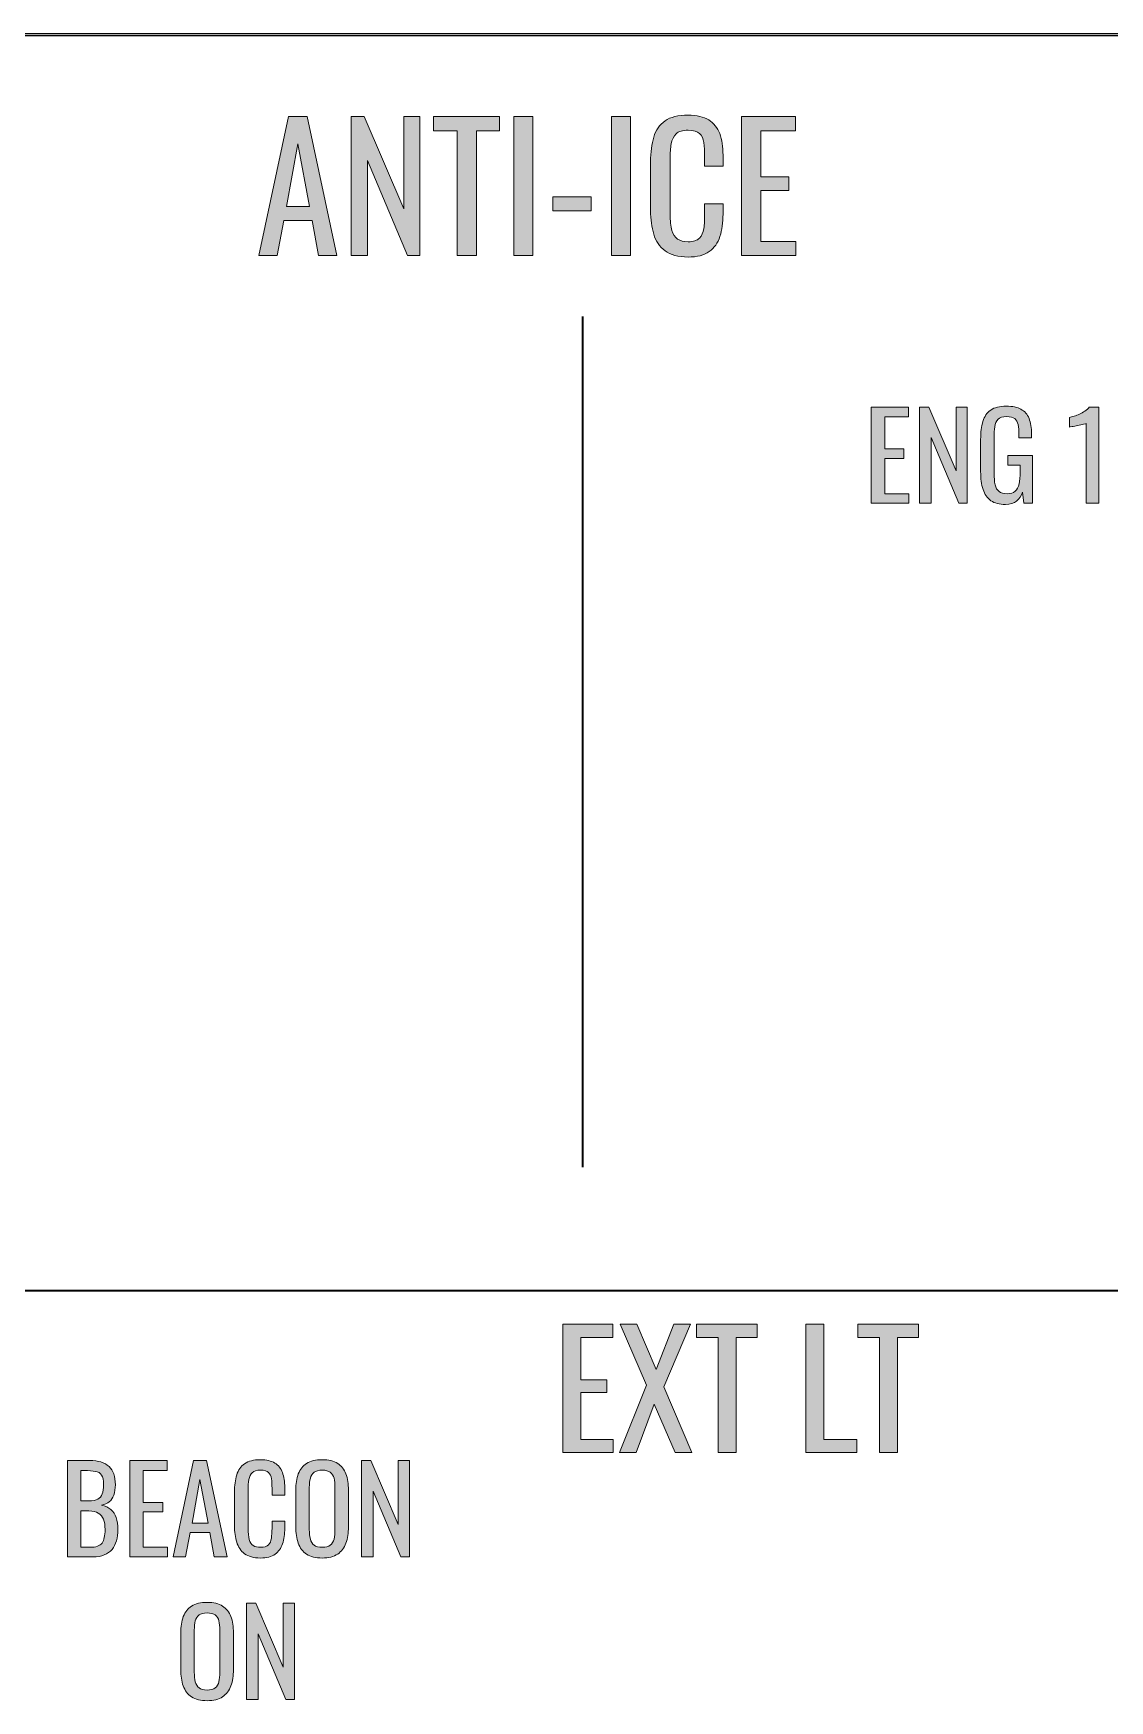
# Model space of a CAD drawing. Header units: inches. Extents: x 0 to 612, y 267 to 525.
# Drawn here: x 90.8 to 172.2, y 398.8 to 525 of the extents above; entities that cross this region are included whole.
import ezdxf

# ---------------------------------------------------------------- set-up
doc = ezdxf.new("R2010")
doc.units = ezdxf.units.IN
doc.header["$MEASUREMENT"] = 0
for name, color, linetype in [('LINES', 7, 'Continuous'), ('Luzes_Furos v34_0', 7, 'Continuous'), ('Luzes_Furos v34_Sketch13', 7, 'Continuous'), ('Luzes_Furos v34_Sketch3', 7, 'Continuous'), ('TEXT', 7, 'Continuous')]:
    doc.layers.add(name, color=color, linetype=linetype)

# ---------------------------------------------------------------- blocks, each defined once
blk = doc.blocks.new('block 11')
at = {"layer": 'Luzes_Furos v34_0', "color": 7, "lineweight": 25}
blk.add_lwpolyline([(0.12, 524.85), (611.85, 524.85)], dxfattribs=at)
blk = doc.blocks.new('block 82')
at = {"layer": 'Luzes_Furos v34_Sketch3', "color": 7, "lineweight": 25}
blk.add_lwpolyline([(0.12, 524.85), (611.85, 524.85)], dxfattribs=at)
blk = doc.blocks.new('block 99')
at = {"layer": 'Luzes_Furos v34_Sketch13', "color": 7, "lineweight": 25}
blk.add_lwpolyline([(0.15, 525.02), (611.88, 525.02)], dxfattribs=at)
blk = doc.blocks.new('block 104')
at = {"layer": 'TEXT'}
h = blk.add_hatch(color=7, dxfattribs=at)
h.dxf.hatch_style = 2
h.paths.add_polyline_path([(107.82, 508.21), (110.06, 518.74), (111.47, 518.74), (113.72, 508.21), (112.33, 508.21), (111.85, 510.86), (109.7, 510.86), (109.2, 508.21)])
h.paths.add_polyline_path([(109.9, 511.92), (111.65, 511.92), (110.77, 516.66)])
h = blk.add_hatch(color=7, dxfattribs=at)
h.dxf.hatch_style = 2
h.paths.add_polyline_path([(114.79, 508.21), (114.79, 518.74), (115.79, 518.74), (118.78, 511.75), (118.78, 518.74), (120, 518.74), (120, 508.21), (119.06, 508.21), (116.04, 515.4), (116.04, 508.21)])
h = blk.add_hatch(color=7, dxfattribs=at)
h.dxf.hatch_style = 2
h.paths.add_polyline_path([(122.81, 508.21), (122.81, 517.65), (121.03, 517.65), (121.03, 518.74), (126.01, 518.74), (126.01, 517.65), (124.28, 517.65), (124.28, 508.21)])
h = blk.add_hatch(color=7, dxfattribs=at)
h.dxf.hatch_style = 2
h.paths.add_polyline_path([(127.1, 508.21), (127.1, 518.74), (128.54, 518.74), (128.54, 508.21)])
h = blk.add_hatch(color=7, dxfattribs=at)
h.dxf.hatch_style = 2
h.paths.add_polyline_path([(134.49, 508.21), (134.49, 518.74), (135.94, 518.74), (135.94, 508.21)])
h = blk.add_hatch(color=7, dxfattribs=at)
h.dxf.hatch_style = 2
edge = h.paths.add_edge_path()
edge.add_spline(control_points=[(140.28, 508.09), (139.53, 508.09), (138.96, 508.25), (138.54, 508.56), (138.13, 508.87), (137.85, 509.29), (137.69, 509.82), (137.53, 510.35), (137.45, 510.94), (137.45, 511.59), (137.45, 511.59), (137.45, 515.31), (137.45, 515.31), (137.45, 516.02), (137.53, 516.64), (137.69, 517.17), (137.85, 517.7), (138.13, 518.11), (138.54, 518.4), (138.96, 518.69), (139.53, 518.83), (140.28, 518.83), (140.94, 518.83), (141.46, 518.71), (141.85, 518.47), (142.23, 518.23), (142.51, 517.88), (142.68, 517.43), (142.85, 516.98), (142.93, 516.44), (142.93, 515.8), (142.93, 515.8), (142.93, 514.97), (142.93, 514.97), (142.93, 514.97), (141.54, 514.97), (141.54, 514.97), (141.54, 514.97), (141.54, 515.71), (141.54, 515.71), (141.54, 516.1), (141.52, 516.45), (141.48, 516.75), (141.44, 517.04), (141.34, 517.28), (141.16, 517.44), (140.99, 517.61), (140.7, 517.69), (140.29, 517.69), (139.88, 517.69), (139.57, 517.6), (139.38, 517.42), (139.19, 517.24), (139.07, 516.99), (139.01, 516.67), (138.96, 516.34), (138.93, 515.96), (138.93, 515.53), (138.93, 515.53), (138.93, 511.36), (138.93, 511.36), (138.93, 510.83), (138.97, 510.41), (139.06, 510.1), (139.14, 509.8), (139.29, 509.58), (139.49, 509.45), (139.69, 509.32), (139.95, 509.25), (140.29, 509.25), (140.69, 509.25), (140.98, 509.34), (141.15, 509.52), (141.32, 509.7), (141.43, 509.94), (141.48, 510.25), (141.52, 510.56), (141.54, 510.93), (141.54, 511.34), (141.54, 511.34), (141.54, 512.12), (141.54, 512.12), (141.54, 512.12), (142.93, 512.12), (142.93, 512.12), (142.93, 512.12), (142.93, 511.34), (142.93, 511.34), (142.93, 510.7), (142.85, 510.14), (142.7, 509.65), (142.54, 509.16), (142.27, 508.78), (141.89, 508.5), (141.51, 508.23), (140.97, 508.09), (140.28, 508.09)], knot_values=[0, 0, 0, 0, 1, 1, 1, 2, 2, 2, 3, 3, 3, 4, 4, 4, 5, 5, 5, 6, 6, 6, 7, 7, 7, 8, 8, 8, 9, 9, 9, 10, 10, 10, 11, 11, 11, 12, 12, 12, 13, 13, 13, 14, 14, 14, 15, 15, 15, 16, 16, 16, 17, 17, 17, 18, 18, 18, 19, 19, 19, 20, 20, 20, 21, 21, 21, 22, 22, 22, 23, 23, 23, 24, 24, 24, 25, 25, 25, 26, 26, 26, 27, 27, 27, 28, 28, 28, 29, 29, 29, 30, 30, 30, 31, 31, 31, 32, 32, 32, 32], degree=3, periodic=0)
h = blk.add_hatch(color=7, dxfattribs=at)
h.dxf.hatch_style = 2
h.paths.add_polyline_path([(144.33, 508.21), (144.33, 518.74), (148.42, 518.74), (148.42, 517.65), (145.8, 517.65), (145.8, 514.17), (147.92, 514.17), (147.92, 513.13), (145.8, 513.13), (145.8, 509.26), (148.44, 509.26), (148.44, 508.21)])
h = blk.add_hatch(color=7, dxfattribs=at)
h.dxf.hatch_style = 2
h.paths.add_polyline_path([(130.06, 511.6), (130.06, 512.66), (132.96, 512.66), (132.96, 511.6)])
at = {"layer": 'TEXT', "lineweight": 0}
for points in [[(107.82, 508.21), (110.06, 518.74), (111.47, 518.74), (113.72, 508.21), (112.33, 508.21), (111.85, 510.86), (109.7, 510.86), (109.2, 508.21), (107.82, 508.21)], [(114.79, 508.21), (114.79, 518.74), (115.79, 518.74), (118.78, 511.75), (118.78, 518.74), (120, 518.74), (120, 508.21), (119.06, 508.21), (116.04, 515.4), (116.04, 508.21), (114.79, 508.21)], [(122.81, 508.21), (122.81, 517.65), (121.03, 517.65), (121.03, 518.74), (126.01, 518.74), (126.01, 517.65), (124.28, 517.65), (124.28, 508.21), (122.81, 508.21)], [(127.1, 508.21), (127.1, 518.74), (128.54, 518.74), (128.54, 508.21), (127.1, 508.21)], [(134.49, 508.21), (134.49, 518.74), (135.94, 518.74), (135.94, 508.21), (134.49, 508.21)], [(144.33, 508.21), (144.33, 518.74), (148.42, 518.74), (148.42, 517.65), (145.8, 517.65), (145.8, 514.17), (147.92, 514.17), (147.92, 513.13), (145.8, 513.13), (145.8, 509.26), (148.44, 509.26), (148.44, 508.21), (144.33, 508.21)], [(109.9, 511.92), (111.65, 511.92), (110.77, 516.66), (109.9, 511.92)], [(130.06, 511.6), (130.06, 512.66), (132.96, 512.66), (132.96, 511.6), (130.06, 511.6)]]:
    blk.add_lwpolyline(points, dxfattribs=at)
blk.add_open_spline([(140.28, 508.09), (139.53, 508.09), (138.96, 508.25), (138.54, 508.56), (138.13, 508.87), (137.85, 509.29), (137.69, 509.82), (137.53, 510.35), (137.45, 510.94), (137.45, 511.59), (137.45, 511.59), (137.45, 515.31), (137.45, 515.31), (137.45, 516.02), (137.53, 516.64), (137.69, 517.17), (137.85, 517.7), (138.13, 518.11), (138.54, 518.4), (138.96, 518.69), (139.53, 518.83), (140.28, 518.83), (140.94, 518.83), (141.46, 518.71), (141.85, 518.47), (142.23, 518.23), (142.51, 517.88), (142.68, 517.43), (142.85, 516.98), (142.93, 516.44), (142.93, 515.8), (142.93, 515.8), (142.93, 514.97), (142.93, 514.97), (142.93, 514.97), (141.54, 514.97), (141.54, 514.97), (141.54, 514.97), (141.54, 515.71), (141.54, 515.71), (141.54, 516.1), (141.52, 516.45), (141.48, 516.75), (141.44, 517.04), (141.34, 517.28), (141.16, 517.44), (140.99, 517.61), (140.7, 517.69), (140.29, 517.69), (139.88, 517.69), (139.57, 517.6), (139.38, 517.42), (139.19, 517.24), (139.07, 516.99), (139.01, 516.67), (138.96, 516.34), (138.93, 515.96), (138.93, 515.53), (138.93, 515.53), (138.93, 511.36), (138.93, 511.36), (138.93, 510.83), (138.97, 510.41), (139.06, 510.1), (139.14, 509.8), (139.29, 509.58), (139.49, 509.45), (139.69, 509.32), (139.95, 509.25), (140.29, 509.25), (140.69, 509.25), (140.98, 509.34), (141.15, 509.52), (141.32, 509.7), (141.43, 509.94), (141.48, 510.25), (141.52, 510.56), (141.54, 510.93), (141.54, 511.34), (141.54, 511.34), (141.54, 512.12), (141.54, 512.12), (141.54, 512.12), (142.93, 512.12), (142.93, 512.12), (142.93, 512.12), (142.93, 511.34), (142.93, 511.34), (142.93, 510.7), (142.85, 510.14), (142.7, 509.65), (142.54, 509.16), (142.27, 508.78), (141.89, 508.5), (141.51, 508.23), (140.97, 508.09), (140.28, 508.09)], degree=3, knots=[0, 0, 0, 0, 1, 1, 1, 2, 2, 2, 3, 3, 3, 4, 4, 4, 5, 5, 5, 6, 6, 6, 7, 7, 7, 8, 8, 8, 9, 9, 9, 10, 10, 10, 11, 11, 11, 12, 12, 12, 13, 13, 13, 14, 14, 14, 15, 15, 15, 16, 16, 16, 17, 17, 17, 18, 18, 18, 19, 19, 19, 20, 20, 20, 21, 21, 21, 22, 22, 22, 23, 23, 23, 24, 24, 24, 25, 25, 25, 26, 26, 26, 27, 27, 27, 28, 28, 28, 29, 29, 29, 30, 30, 30, 31, 31, 31, 32, 32, 32, 32], dxfattribs=at)
blk = doc.blocks.new('block 108')
at = {"layer": 'TEXT'}
h = blk.add_hatch(color=7, dxfattribs=at)
h.dxf.hatch_style = 2
edge = h.paths.add_edge_path()
edge.add_spline(control_points=[(93.34, 409.71), (93.34, 409.71), (93.34, 417), (93.34, 417), (93.34, 417), (95.01, 417), (95.01, 417), (95.34, 417), (95.63, 416.96), (95.87, 416.89), (96.11, 416.82), (96.32, 416.7), (96.48, 416.55), (96.64, 416.4), (96.76, 416.21), (96.84, 415.98), (96.92, 415.75), (96.96, 415.48), (96.96, 415.17), (96.96, 414.87), (96.92, 414.61), (96.84, 414.39), (96.77, 414.17), (96.65, 414), (96.5, 413.87), (96.35, 413.75), (96.15, 413.67), (95.91, 413.63), (96.21, 413.56), (96.44, 413.45), (96.62, 413.29), (96.8, 413.13), (96.94, 412.93), (97.02, 412.68), (97.11, 412.43), (97.15, 412.13), (97.15, 411.78), (97.15, 411.47), (97.12, 411.19), (97.04, 410.93), (96.97, 410.67), (96.86, 410.45), (96.71, 410.27), (96.55, 410.09), (96.36, 409.95), (96.12, 409.85), (95.89, 409.75), (95.6, 409.71), (95.28, 409.71), (95.28, 409.71), (93.34, 409.71), (93.34, 409.71)], knot_values=[0, 0, 0, 0, 1, 1, 1, 2, 2, 2, 3, 3, 3, 4, 4, 4, 5, 5, 5, 6, 6, 6, 7, 7, 7, 8, 8, 8, 9, 9, 9, 10, 10, 10, 11, 11, 11, 12, 12, 12, 13, 13, 13, 14, 14, 14, 15, 15, 15, 16, 16, 16, 17, 17, 17, 17], degree=3, periodic=0)
edge = h.paths.add_edge_path()
edge.add_spline(control_points=[(94.35, 413.95), (94.35, 413.95), (94.96, 413.95), (94.96, 413.95), (95.25, 413.95), (95.47, 413.99), (95.63, 414.08), (95.79, 414.16), (95.91, 414.29), (95.97, 414.47), (96.04, 414.65), (96.07, 414.88), (96.07, 415.17), (96.07, 415.5), (96.02, 415.75), (95.92, 415.9), (95.82, 416.05), (95.66, 416.14), (95.44, 416.18), (95.23, 416.22), (94.94, 416.24), (94.6, 416.24), (94.6, 416.24), (94.35, 416.24), (94.35, 416.24), (94.35, 416.24), (94.35, 413.95), (94.35, 413.95)], knot_values=[0, 0, 0, 0, 1, 1, 1, 2, 2, 2, 3, 3, 3, 4, 4, 4, 5, 5, 5, 6, 6, 6, 7, 7, 7, 8, 8, 8, 9, 9, 9, 9], degree=3, periodic=0)
edge = h.paths.add_edge_path()
edge.add_spline(control_points=[(94.35, 410.43), (94.35, 410.43), (95.04, 410.43), (95.04, 410.43), (95.49, 410.43), (95.8, 410.54), (95.95, 410.75), (96.1, 410.97), (96.18, 411.31), (96.18, 411.78), (96.18, 412.09), (96.14, 412.35), (96.06, 412.55), (95.98, 412.76), (95.85, 412.92), (95.67, 413.02), (95.5, 413.13), (95.26, 413.18), (94.96, 413.18), (94.96, 413.18), (94.35, 413.18), (94.35, 413.18), (94.35, 413.18), (94.35, 410.43), (94.35, 410.43)], knot_values=[0, 0, 0, 0, 1, 1, 1, 2, 2, 2, 3, 3, 3, 4, 4, 4, 5, 5, 5, 6, 6, 6, 7, 7, 7, 8, 8, 8, 8], degree=3, periodic=0)
h = blk.add_hatch(color=7, dxfattribs=at)
h.dxf.hatch_style = 2
h.paths.add_polyline_path([(98.05, 409.71), (98.05, 417), (100.88, 417), (100.88, 416.24), (99.07, 416.24), (99.07, 413.83), (100.54, 413.83), (100.54, 413.11), (99.07, 413.11), (99.07, 410.43), (100.9, 410.43), (100.9, 409.71)])
h = blk.add_hatch(color=7, dxfattribs=at)
h.dxf.hatch_style = 2
h.paths.add_polyline_path([(101.32, 409.71), (102.87, 417), (103.85, 417), (105.41, 409.71), (104.44, 409.71), (104.11, 411.54), (102.62, 411.54), (102.27, 409.71)])
h.paths.add_polyline_path([(102.76, 412.27), (103.98, 412.27), (103.36, 415.56)])
h = blk.add_hatch(color=7, dxfattribs=at)
h.dxf.hatch_style = 2
edge = h.paths.add_edge_path()
edge.add_spline(control_points=[(107.93, 409.62), (107.42, 409.62), (107.02, 409.73), (106.73, 409.95), (106.45, 410.16), (106.25, 410.46), (106.14, 410.82), (106.03, 411.19), (105.97, 411.6), (105.97, 412.05), (105.97, 412.05), (105.97, 414.62), (105.97, 414.62), (105.97, 415.11), (106.03, 415.54), (106.14, 415.91), (106.25, 416.27), (106.45, 416.56), (106.73, 416.76), (107.02, 416.96), (107.42, 417.06), (107.93, 417.06), (108.39, 417.06), (108.75, 416.97), (109.02, 416.81), (109.29, 416.64), (109.48, 416.4), (109.6, 416.09), (109.71, 415.77), (109.77, 415.4), (109.77, 414.96), (109.77, 414.96), (109.77, 414.39), (109.77, 414.39), (109.77, 414.39), (108.81, 414.39), (108.81, 414.39), (108.81, 414.39), (108.81, 414.9), (108.81, 414.9), (108.81, 415.17), (108.79, 415.41), (108.77, 415.61), (108.74, 415.82), (108.67, 415.98), (108.55, 416.1), (108.43, 416.21), (108.23, 416.27), (107.94, 416.27), (107.66, 416.27), (107.45, 416.21), (107.31, 416.08), (107.18, 415.96), (107.1, 415.79), (107.06, 415.56), (107.02, 415.33), (107, 415.07), (107, 414.77), (107, 414.77), (107, 411.88), (107, 411.88), (107, 411.52), (107.03, 411.23), (107.09, 411.02), (107.15, 410.8), (107.25, 410.65), (107.39, 410.56), (107.52, 410.47), (107.71, 410.43), (107.94, 410.43), (108.22, 410.43), (108.42, 410.49), (108.54, 410.61), (108.66, 410.73), (108.73, 410.9), (108.76, 411.12), (108.79, 411.33), (108.81, 411.59), (108.81, 411.87), (108.81, 411.87), (108.81, 412.41), (108.81, 412.41), (108.81, 412.41), (109.77, 412.41), (109.77, 412.41), (109.77, 412.41), (109.77, 411.87), (109.77, 411.87), (109.77, 411.43), (109.72, 411.04), (109.61, 410.7), (109.5, 410.36), (109.31, 410.1), (109.05, 409.91), (108.79, 409.72), (108.41, 409.62), (107.93, 409.62)], knot_values=[0, 0, 0, 0, 1, 1, 1, 2, 2, 2, 3, 3, 3, 4, 4, 4, 5, 5, 5, 6, 6, 6, 7, 7, 7, 8, 8, 8, 9, 9, 9, 10, 10, 10, 11, 11, 11, 12, 12, 12, 13, 13, 13, 14, 14, 14, 15, 15, 15, 16, 16, 16, 17, 17, 17, 18, 18, 18, 19, 19, 19, 20, 20, 20, 21, 21, 21, 22, 22, 22, 23, 23, 23, 24, 24, 24, 25, 25, 25, 26, 26, 26, 27, 27, 27, 28, 28, 28, 29, 29, 29, 30, 30, 30, 31, 31, 31, 32, 32, 32, 32], degree=3, periodic=0)
h = blk.add_hatch(color=7, dxfattribs=at)
h.dxf.hatch_style = 2
edge = h.paths.add_edge_path()
edge.add_spline(control_points=[(112.61, 409.62), (112.11, 409.62), (111.72, 409.72), (111.43, 409.91), (111.13, 410.1), (110.92, 410.38), (110.8, 410.74), (110.67, 411.09), (110.61, 411.51), (110.61, 411.99), (110.61, 411.99), (110.61, 414.75), (110.61, 414.75), (110.61, 415.23), (110.67, 415.65), (110.8, 415.99), (110.93, 416.34), (111.14, 416.6), (111.43, 416.78), (111.72, 416.97), (112.11, 417.06), (112.61, 417.06), (113.1, 417.06), (113.49, 416.97), (113.78, 416.78), (114.06, 416.59), (114.27, 416.33), (114.4, 415.99), (114.53, 415.65), (114.59, 415.23), (114.59, 414.75), (114.59, 414.75), (114.59, 411.98), (114.59, 411.98), (114.59, 411.51), (114.53, 411.09), (114.4, 410.74), (114.27, 410.39), (114.06, 410.11), (113.78, 409.92), (113.49, 409.72), (113.1, 409.62), (112.61, 409.62)], knot_values=[0, 0, 0, 0, 1, 1, 1, 2, 2, 2, 3, 3, 3, 4, 4, 4, 5, 5, 5, 6, 6, 6, 7, 7, 7, 8, 8, 8, 9, 9, 9, 10, 10, 10, 11, 11, 11, 12, 12, 12, 13, 13, 13, 14, 14, 14, 14], degree=3, periodic=0)
edge = h.paths.add_edge_path()
edge.add_spline(control_points=[(112.61, 410.43), (112.88, 410.43), (113.08, 410.48), (113.22, 410.59), (113.36, 410.7), (113.45, 410.86), (113.5, 411.06), (113.54, 411.26), (113.57, 411.5), (113.57, 411.77), (113.57, 411.77), (113.57, 414.96), (113.57, 414.96), (113.57, 415.23), (113.54, 415.46), (113.5, 415.66), (113.45, 415.85), (113.36, 416), (113.22, 416.11), (113.08, 416.21), (112.88, 416.27), (112.61, 416.27), (112.34, 416.27), (112.13, 416.21), (111.99, 416.11), (111.85, 416), (111.75, 415.85), (111.71, 415.66), (111.66, 415.46), (111.63, 415.23), (111.63, 414.96), (111.63, 414.96), (111.63, 411.77), (111.63, 411.77), (111.63, 411.5), (111.66, 411.26), (111.71, 411.06), (111.75, 410.86), (111.85, 410.7), (111.99, 410.59), (112.13, 410.48), (112.34, 410.43), (112.61, 410.43)], knot_values=[0, 0, 0, 0, 1, 1, 1, 2, 2, 2, 3, 3, 3, 4, 4, 4, 5, 5, 5, 6, 6, 6, 7, 7, 7, 8, 8, 8, 9, 9, 9, 10, 10, 10, 11, 11, 11, 12, 12, 12, 13, 13, 13, 14, 14, 14, 14], degree=3, periodic=0)
h = blk.add_hatch(color=7, dxfattribs=at)
h.dxf.hatch_style = 2
h.paths.add_polyline_path([(115.59, 409.71), (115.59, 417), (116.29, 417), (118.36, 412.15), (118.36, 417), (119.2, 417), (119.2, 409.71), (118.55, 409.71), (116.46, 414.68), (116.46, 409.71)])
h = blk.add_hatch(color=7, dxfattribs=at)
h.dxf.hatch_style = 2
edge = h.paths.add_edge_path()
edge.add_spline(control_points=[(103.9, 398.82), (103.41, 398.82), (103.02, 398.92), (102.72, 399.11), (102.43, 399.3), (102.22, 399.58), (102.09, 399.94), (101.97, 400.29), (101.91, 400.71), (101.91, 401.19), (101.91, 401.19), (101.91, 403.95), (101.91, 403.95), (101.91, 404.43), (101.97, 404.85), (102.1, 405.19), (102.23, 405.54), (102.44, 405.8), (102.73, 405.98), (103.02, 406.17), (103.41, 406.26), (103.9, 406.26), (104.4, 406.26), (104.79, 406.17), (105.07, 405.98), (105.36, 405.79), (105.57, 405.53), (105.7, 405.19), (105.83, 404.85), (105.89, 404.43), (105.89, 403.95), (105.89, 403.95), (105.89, 401.18), (105.89, 401.18), (105.89, 400.71), (105.83, 400.29), (105.7, 399.94), (105.57, 399.59), (105.36, 399.31), (105.07, 399.12), (104.79, 398.92), (104.4, 398.82), (103.9, 398.82)], knot_values=[0, 0, 0, 0, 1, 1, 1, 2, 2, 2, 3, 3, 3, 4, 4, 4, 5, 5, 5, 6, 6, 6, 7, 7, 7, 8, 8, 8, 9, 9, 9, 10, 10, 10, 11, 11, 11, 12, 12, 12, 13, 13, 13, 14, 14, 14, 14], degree=3, periodic=0)
edge = h.paths.add_edge_path()
edge.add_spline(control_points=[(103.9, 399.63), (104.17, 399.63), (104.38, 399.68), (104.52, 399.79), (104.65, 399.9), (104.75, 400.06), (104.79, 400.26), (104.84, 400.46), (104.87, 400.7), (104.87, 400.97), (104.87, 400.97), (104.87, 404.16), (104.87, 404.16), (104.87, 404.43), (104.84, 404.66), (104.79, 404.86), (104.75, 405.05), (104.65, 405.2), (104.52, 405.31), (104.38, 405.41), (104.17, 405.47), (103.9, 405.47), (103.63, 405.47), (103.43, 405.41), (103.29, 405.31), (103.15, 405.2), (103.05, 405.05), (103, 404.86), (102.96, 404.66), (102.93, 404.43), (102.93, 404.16), (102.93, 404.16), (102.93, 400.97), (102.93, 400.97), (102.93, 400.7), (102.96, 400.46), (103, 400.26), (103.05, 400.06), (103.15, 399.9), (103.29, 399.79), (103.43, 399.68), (103.63, 399.63), (103.9, 399.63)], knot_values=[0, 0, 0, 0, 1, 1, 1, 2, 2, 2, 3, 3, 3, 4, 4, 4, 5, 5, 5, 6, 6, 6, 7, 7, 7, 8, 8, 8, 9, 9, 9, 10, 10, 10, 11, 11, 11, 12, 12, 12, 13, 13, 13, 14, 14, 14, 14], degree=3, periodic=0)
h = blk.add_hatch(color=7, dxfattribs=at)
h.dxf.hatch_style = 2
h.paths.add_polyline_path([(106.89, 398.91), (106.89, 406.2), (107.58, 406.2), (109.65, 401.35), (109.65, 406.2), (110.5, 406.2), (110.5, 398.91), (109.85, 398.91), (107.76, 403.88), (107.76, 398.91)])
at = {"layer": 'TEXT', "lineweight": 0}
for points in [[(98.05, 409.71), (98.05, 417), (100.88, 417), (100.88, 416.24), (99.07, 416.24), (99.07, 413.83), (100.54, 413.83), (100.54, 413.11), (99.07, 413.11), (99.07, 410.43), (100.9, 410.43), (100.9, 409.71), (98.05, 409.71)], [(101.32, 409.71), (102.87, 417), (103.85, 417), (105.41, 409.71), (104.44, 409.71), (104.11, 411.54), (102.62, 411.54), (102.27, 409.71), (101.32, 409.71)], [(115.59, 409.71), (115.59, 417), (116.29, 417), (118.36, 412.15), (118.36, 417), (119.2, 417), (119.2, 409.71), (118.55, 409.71), (116.46, 414.68), (116.46, 409.71), (115.59, 409.71)], [(102.76, 412.27), (103.98, 412.27), (103.36, 415.56), (102.76, 412.27)], [(106.89, 398.91), (106.89, 406.2), (107.58, 406.2), (109.65, 401.35), (109.65, 406.2), (110.5, 406.2), (110.5, 398.91), (109.85, 398.91), (107.76, 403.88), (107.76, 398.91), (106.89, 398.91)]]:
    blk.add_lwpolyline(points, dxfattribs=at)
for points, knots in [([(93.34, 409.71), (93.34, 409.71), (93.34, 417), (93.34, 417), (93.34, 417), (95.01, 417), (95.01, 417), (95.34, 417), (95.63, 416.96), (95.87, 416.89), (96.11, 416.82), (96.32, 416.7), (96.48, 416.55), (96.64, 416.4), (96.76, 416.21), (96.84, 415.98), (96.92, 415.75), (96.96, 415.48), (96.96, 415.17), (96.96, 414.87), (96.92, 414.61), (96.84, 414.39), (96.77, 414.17), (96.65, 414), (96.5, 413.87), (96.35, 413.75), (96.15, 413.67), (95.91, 413.63), (96.21, 413.56), (96.44, 413.45), (96.62, 413.29), (96.8, 413.13), (96.94, 412.93), (97.02, 412.68), (97.11, 412.43), (97.15, 412.13), (97.15, 411.78), (97.15, 411.47), (97.12, 411.19), (97.04, 410.93), (96.97, 410.67), (96.86, 410.45), (96.71, 410.27), (96.55, 410.09), (96.36, 409.95), (96.12, 409.85), (95.89, 409.75), (95.6, 409.71), (95.28, 409.71), (95.28, 409.71), (93.34, 409.71), (93.34, 409.71)], [0, 0, 0, 0, 1, 1, 1, 2, 2, 2, 3, 3, 3, 4, 4, 4, 5, 5, 5, 6, 6, 6, 7, 7, 7, 8, 8, 8, 9, 9, 9, 10, 10, 10, 11, 11, 11, 12, 12, 12, 13, 13, 13, 14, 14, 14, 15, 15, 15, 16, 16, 16, 17, 17, 17, 17]), ([(107.93, 409.62), (107.42, 409.62), (107.02, 409.73), (106.73, 409.95), (106.45, 410.16), (106.25, 410.46), (106.14, 410.82), (106.03, 411.19), (105.97, 411.6), (105.97, 412.05), (105.97, 412.05), (105.97, 414.62), (105.97, 414.62), (105.97, 415.11), (106.03, 415.54), (106.14, 415.91), (106.25, 416.27), (106.45, 416.56), (106.73, 416.76), (107.02, 416.96), (107.42, 417.06), (107.93, 417.06), (108.39, 417.06), (108.75, 416.97), (109.02, 416.81), (109.29, 416.64), (109.48, 416.4), (109.6, 416.09), (109.71, 415.77), (109.77, 415.4), (109.77, 414.96), (109.77, 414.96), (109.77, 414.39), (109.77, 414.39), (109.77, 414.39), (108.81, 414.39), (108.81, 414.39), (108.81, 414.39), (108.81, 414.9), (108.81, 414.9), (108.81, 415.17), (108.79, 415.41), (108.77, 415.61), (108.74, 415.82), (108.67, 415.98), (108.55, 416.1), (108.43, 416.21), (108.23, 416.27), (107.94, 416.27), (107.66, 416.27), (107.45, 416.21), (107.31, 416.08), (107.18, 415.96), (107.1, 415.79), (107.06, 415.56), (107.02, 415.33), (107, 415.07), (107, 414.77), (107, 414.77), (107, 411.88), (107, 411.88), (107, 411.52), (107.03, 411.23), (107.09, 411.02), (107.15, 410.8), (107.25, 410.65), (107.39, 410.56), (107.52, 410.47), (107.71, 410.43), (107.94, 410.43), (108.22, 410.43), (108.42, 410.49), (108.54, 410.61), (108.66, 410.73), (108.73, 410.9), (108.76, 411.12), (108.79, 411.33), (108.81, 411.59), (108.81, 411.87), (108.81, 411.87), (108.81, 412.41), (108.81, 412.41), (108.81, 412.41), (109.77, 412.41), (109.77, 412.41), (109.77, 412.41), (109.77, 411.87), (109.77, 411.87), (109.77, 411.43), (109.72, 411.04), (109.61, 410.7), (109.5, 410.36), (109.31, 410.1), (109.05, 409.91), (108.79, 409.72), (108.41, 409.62), (107.93, 409.62)], [0, 0, 0, 0, 1, 1, 1, 2, 2, 2, 3, 3, 3, 4, 4, 4, 5, 5, 5, 6, 6, 6, 7, 7, 7, 8, 8, 8, 9, 9, 9, 10, 10, 10, 11, 11, 11, 12, 12, 12, 13, 13, 13, 14, 14, 14, 15, 15, 15, 16, 16, 16, 17, 17, 17, 18, 18, 18, 19, 19, 19, 20, 20, 20, 21, 21, 21, 22, 22, 22, 23, 23, 23, 24, 24, 24, 25, 25, 25, 26, 26, 26, 27, 27, 27, 28, 28, 28, 29, 29, 29, 30, 30, 30, 31, 31, 31, 32, 32, 32, 32]), ([(112.61, 409.62), (112.11, 409.62), (111.72, 409.72), (111.43, 409.91), (111.13, 410.1), (110.92, 410.38), (110.8, 410.74), (110.67, 411.09), (110.61, 411.51), (110.61, 411.99), (110.61, 411.99), (110.61, 414.75), (110.61, 414.75), (110.61, 415.23), (110.67, 415.65), (110.8, 415.99), (110.93, 416.34), (111.14, 416.6), (111.43, 416.78), (111.72, 416.97), (112.11, 417.06), (112.61, 417.06), (113.1, 417.06), (113.49, 416.97), (113.78, 416.78), (114.06, 416.59), (114.27, 416.33), (114.4, 415.99), (114.53, 415.65), (114.59, 415.23), (114.59, 414.75), (114.59, 414.75), (114.59, 411.98), (114.59, 411.98), (114.59, 411.51), (114.53, 411.09), (114.4, 410.74), (114.27, 410.39), (114.06, 410.11), (113.78, 409.92), (113.49, 409.72), (113.1, 409.62), (112.61, 409.62)], [0, 0, 0, 0, 1, 1, 1, 2, 2, 2, 3, 3, 3, 4, 4, 4, 5, 5, 5, 6, 6, 6, 7, 7, 7, 8, 8, 8, 9, 9, 9, 10, 10, 10, 11, 11, 11, 12, 12, 12, 13, 13, 13, 14, 14, 14, 14]), ([(94.35, 413.95), (94.35, 413.95), (94.96, 413.95), (94.96, 413.95), (95.25, 413.95), (95.47, 413.99), (95.63, 414.08), (95.79, 414.16), (95.91, 414.29), (95.97, 414.47), (96.04, 414.65), (96.07, 414.88), (96.07, 415.17), (96.07, 415.5), (96.02, 415.75), (95.92, 415.9), (95.82, 416.05), (95.66, 416.14), (95.44, 416.18), (95.23, 416.22), (94.94, 416.24), (94.6, 416.24), (94.6, 416.24), (94.35, 416.24), (94.35, 416.24), (94.35, 416.24), (94.35, 413.95), (94.35, 413.95)], [0, 0, 0, 0, 1, 1, 1, 2, 2, 2, 3, 3, 3, 4, 4, 4, 5, 5, 5, 6, 6, 6, 7, 7, 7, 8, 8, 8, 9, 9, 9, 9]), ([(112.61, 410.43), (112.88, 410.43), (113.08, 410.48), (113.22, 410.59), (113.36, 410.7), (113.45, 410.86), (113.5, 411.06), (113.54, 411.26), (113.57, 411.5), (113.57, 411.77), (113.57, 411.77), (113.57, 414.96), (113.57, 414.96), (113.57, 415.23), (113.54, 415.46), (113.5, 415.66), (113.45, 415.85), (113.36, 416), (113.22, 416.11), (113.08, 416.21), (112.88, 416.27), (112.61, 416.27), (112.34, 416.27), (112.13, 416.21), (111.99, 416.11), (111.85, 416), (111.75, 415.85), (111.71, 415.66), (111.66, 415.46), (111.63, 415.23), (111.63, 414.96), (111.63, 414.96), (111.63, 411.77), (111.63, 411.77), (111.63, 411.5), (111.66, 411.26), (111.71, 411.06), (111.75, 410.86), (111.85, 410.7), (111.99, 410.59), (112.13, 410.48), (112.34, 410.43), (112.61, 410.43)], [0, 0, 0, 0, 1, 1, 1, 2, 2, 2, 3, 3, 3, 4, 4, 4, 5, 5, 5, 6, 6, 6, 7, 7, 7, 8, 8, 8, 9, 9, 9, 10, 10, 10, 11, 11, 11, 12, 12, 12, 13, 13, 13, 14, 14, 14, 14]), ([(94.35, 410.43), (94.35, 410.43), (95.04, 410.43), (95.04, 410.43), (95.49, 410.43), (95.8, 410.54), (95.95, 410.75), (96.1, 410.97), (96.18, 411.31), (96.18, 411.78), (96.18, 412.09), (96.14, 412.35), (96.06, 412.55), (95.98, 412.76), (95.85, 412.92), (95.67, 413.02), (95.5, 413.13), (95.26, 413.18), (94.96, 413.18), (94.96, 413.18), (94.35, 413.18), (94.35, 413.18), (94.35, 413.18), (94.35, 410.43), (94.35, 410.43)], [0, 0, 0, 0, 1, 1, 1, 2, 2, 2, 3, 3, 3, 4, 4, 4, 5, 5, 5, 6, 6, 6, 7, 7, 7, 8, 8, 8, 8]), ([(103.9, 398.82), (103.41, 398.82), (103.02, 398.92), (102.72, 399.11), (102.43, 399.3), (102.22, 399.58), (102.09, 399.94), (101.97, 400.29), (101.91, 400.71), (101.91, 401.19), (101.91, 401.19), (101.91, 403.95), (101.91, 403.95), (101.91, 404.43), (101.97, 404.85), (102.1, 405.19), (102.23, 405.54), (102.44, 405.8), (102.73, 405.98), (103.02, 406.17), (103.41, 406.26), (103.9, 406.26), (104.4, 406.26), (104.79, 406.17), (105.07, 405.98), (105.36, 405.79), (105.57, 405.53), (105.7, 405.19), (105.83, 404.85), (105.89, 404.43), (105.89, 403.95), (105.89, 403.95), (105.89, 401.18), (105.89, 401.18), (105.89, 400.71), (105.83, 400.29), (105.7, 399.94), (105.57, 399.59), (105.36, 399.31), (105.07, 399.12), (104.79, 398.92), (104.4, 398.82), (103.9, 398.82)], [0, 0, 0, 0, 1, 1, 1, 2, 2, 2, 3, 3, 3, 4, 4, 4, 5, 5, 5, 6, 6, 6, 7, 7, 7, 8, 8, 8, 9, 9, 9, 10, 10, 10, 11, 11, 11, 12, 12, 12, 13, 13, 13, 14, 14, 14, 14]), ([(103.9, 399.63), (104.17, 399.63), (104.38, 399.68), (104.52, 399.79), (104.65, 399.9), (104.75, 400.06), (104.79, 400.26), (104.84, 400.46), (104.87, 400.7), (104.87, 400.97), (104.87, 400.97), (104.87, 404.16), (104.87, 404.16), (104.87, 404.43), (104.84, 404.66), (104.79, 404.86), (104.75, 405.05), (104.65, 405.2), (104.52, 405.31), (104.38, 405.41), (104.17, 405.47), (103.9, 405.47), (103.63, 405.47), (103.43, 405.41), (103.29, 405.31), (103.15, 405.2), (103.05, 405.05), (103, 404.86), (102.96, 404.66), (102.93, 404.43), (102.93, 404.16), (102.93, 404.16), (102.93, 400.97), (102.93, 400.97), (102.93, 400.7), (102.96, 400.46), (103, 400.26), (103.05, 400.06), (103.15, 399.9), (103.29, 399.79), (103.43, 399.68), (103.63, 399.63), (103.9, 399.63)], [0, 0, 0, 0, 1, 1, 1, 2, 2, 2, 3, 3, 3, 4, 4, 4, 5, 5, 5, 6, 6, 6, 7, 7, 7, 8, 8, 8, 9, 9, 9, 10, 10, 10, 11, 11, 11, 12, 12, 12, 13, 13, 13, 14, 14, 14, 14])]:
    blk.add_open_spline(points, degree=3, knots=knots, dxfattribs=at)
blk = doc.blocks.new('block 109')
at = {"layer": 'TEXT'}
h = blk.add_hatch(color=7, dxfattribs=at)
h.dxf.hatch_style = 2
h.paths.add_polyline_path([(130.82, 417.61), (130.82, 427.33), (134.59, 427.33), (134.59, 426.32), (132.18, 426.32), (132.18, 423.1), (134.13, 423.1), (134.13, 422.14), (132.18, 422.14), (132.18, 418.58), (134.61, 418.58), (134.61, 417.61)])
h = blk.add_hatch(color=7, dxfattribs=at)
h.dxf.hatch_style = 2
h.paths.add_polyline_path([(135.11, 417.61), (137.13, 422.7), (135.14, 427.33), (136.4, 427.33), (137.88, 423.9), (139.22, 427.33), (140.48, 427.33), (138.44, 422.59), (140.58, 417.61), (139.32, 417.61), (137.73, 421.27), (136.37, 417.61)])
h = blk.add_hatch(color=7, dxfattribs=at)
h.dxf.hatch_style = 2
h.paths.add_polyline_path([(142.56, 417.61), (142.56, 426.32), (140.92, 426.32), (140.92, 427.33), (145.51, 427.33), (145.51, 426.32), (143.92, 426.32), (143.92, 417.61)])
h = blk.add_hatch(color=7, dxfattribs=at)
h.dxf.hatch_style = 2
h.paths.add_polyline_path([(149.19, 417.61), (149.19, 427.33), (150.55, 427.33), (150.55, 418.58), (153.04, 418.58), (153.04, 417.61)])
h = blk.add_hatch(color=7, dxfattribs=at)
h.dxf.hatch_style = 2
h.paths.add_polyline_path([(154.76, 417.61), (154.76, 426.32), (153.12, 426.32), (153.12, 427.33), (157.71, 427.33), (157.71, 426.32), (156.12, 426.32), (156.12, 417.61)])
at = {"layer": 'TEXT', "lineweight": 0}
for points in [[(130.82, 417.61), (130.82, 427.33), (134.59, 427.33), (134.59, 426.32), (132.18, 426.32), (132.18, 423.1), (134.13, 423.1), (134.13, 422.14), (132.18, 422.14), (132.18, 418.58), (134.61, 418.58), (134.61, 417.61), (130.82, 417.61)], [(135.11, 417.61), (137.13, 422.7), (135.14, 427.33), (136.4, 427.33), (137.88, 423.9), (139.22, 427.33), (140.48, 427.33), (138.44, 422.59), (140.58, 417.61), (139.32, 417.61), (137.73, 421.27), (136.37, 417.61), (135.11, 417.61)], [(142.56, 417.61), (142.56, 426.32), (140.92, 426.32), (140.92, 427.33), (145.51, 427.33), (145.51, 426.32), (143.92, 426.32), (143.92, 417.61), (142.56, 417.61)], [(149.19, 417.61), (149.19, 427.33), (150.55, 427.33), (150.55, 418.58), (153.04, 418.58), (153.04, 417.61), (149.19, 417.61)], [(154.76, 417.61), (154.76, 426.32), (153.12, 426.32), (153.12, 427.33), (157.71, 427.33), (157.71, 426.32), (156.12, 426.32), (156.12, 417.61), (154.76, 417.61)]]:
    blk.add_lwpolyline(points, dxfattribs=at)
blk = doc.blocks.new('block 128')
at = {"layer": 'TEXT'}
h = blk.add_hatch(color=7, dxfattribs=at)
h.dxf.hatch_style = 2
h.paths.add_polyline_path([(154.14, 489.45), (154.14, 496.74), (156.97, 496.74), (156.97, 495.99), (155.16, 495.99), (155.16, 493.57), (156.62, 493.57), (156.62, 492.85), (155.16, 492.85), (155.16, 490.18), (156.98, 490.18), (156.98, 489.45)])
h = blk.add_hatch(color=7, dxfattribs=at)
h.dxf.hatch_style = 2
h.paths.add_polyline_path([(157.8, 489.45), (157.8, 496.74), (158.5, 496.74), (160.57, 491.9), (160.57, 496.74), (161.41, 496.74), (161.41, 489.45), (160.76, 489.45), (158.67, 494.43), (158.67, 489.45)])
h = blk.add_hatch(color=7, dxfattribs=at)
h.dxf.hatch_style = 2
edge = h.paths.add_edge_path()
edge.add_spline(control_points=[(164.29, 489.36), (163.84, 489.36), (163.47, 489.46), (163.2, 489.65), (162.92, 489.85), (162.73, 490.13), (162.6, 490.5), (162.48, 490.88), (162.42, 491.32), (162.42, 491.85), (162.42, 491.85), (162.42, 494.28), (162.42, 494.28), (162.42, 494.82), (162.47, 495.27), (162.59, 495.65), (162.7, 496.02), (162.89, 496.31), (163.18, 496.51), (163.46, 496.71), (163.86, 496.8), (164.37, 496.8), (164.83, 496.8), (165.2, 496.73), (165.47, 496.57), (165.75, 496.42), (165.96, 496.19), (166.08, 495.87), (166.21, 495.56), (166.27, 495.16), (166.27, 494.68), (166.27, 494.68), (166.27, 494.41), (166.27, 494.41), (166.27, 494.41), (165.32, 494.41), (165.32, 494.41), (165.32, 494.41), (165.32, 494.64), (165.32, 494.64), (165.32, 494.95), (165.3, 495.21), (165.25, 495.41), (165.21, 495.61), (165.13, 495.76), (165, 495.86), (164.87, 495.96), (164.67, 496.01), (164.39, 496.01), (164.09, 496.01), (163.87, 495.94), (163.74, 495.81), (163.6, 495.67), (163.52, 495.48), (163.49, 495.24), (163.45, 495.01), (163.44, 494.74), (163.44, 494.44), (163.44, 494.44), (163.44, 491.74), (163.44, 491.74), (163.44, 491.39), (163.46, 491.1), (163.51, 490.86), (163.56, 490.63), (163.66, 490.46), (163.81, 490.34), (163.95, 490.23), (164.15, 490.17), (164.42, 490.17), (164.68, 490.17), (164.89, 490.23), (165.03, 490.36), (165.17, 490.49), (165.27, 490.67), (165.33, 490.92), (165.38, 491.16), (165.41, 491.47), (165.41, 491.84), (165.41, 491.84), (165.41, 492.34), (165.41, 492.34), (165.41, 492.34), (164.48, 492.34), (164.48, 492.34), (164.48, 492.34), (164.48, 493.06), (164.48, 493.06), (164.48, 493.06), (166.33, 493.06), (166.33, 493.06), (166.33, 493.06), (166.33, 489.45), (166.33, 489.45), (166.33, 489.45), (165.69, 489.45), (165.69, 489.45), (165.69, 489.45), (165.59, 490.29), (165.59, 490.29), (165.49, 490.02), (165.34, 489.8), (165.14, 489.62), (164.93, 489.45), (164.65, 489.36), (164.29, 489.36)], knot_values=[0, 0, 0, 0, 1, 1, 1, 2, 2, 2, 3, 3, 3, 4, 4, 4, 5, 5, 5, 6, 6, 6, 7, 7, 7, 8, 8, 8, 9, 9, 9, 10, 10, 10, 11, 11, 11, 12, 12, 12, 13, 13, 13, 14, 14, 14, 15, 15, 15, 16, 16, 16, 17, 17, 17, 18, 18, 18, 19, 19, 19, 20, 20, 20, 21, 21, 21, 22, 22, 22, 23, 23, 23, 24, 24, 24, 25, 25, 25, 26, 26, 26, 27, 27, 27, 28, 28, 28, 29, 29, 29, 30, 30, 30, 31, 31, 31, 32, 32, 32, 33, 33, 33, 34, 34, 34, 35, 35, 35, 35], degree=3, periodic=0)
h = blk.add_hatch(color=7, dxfattribs=at)
h.dxf.hatch_style = 2
edge = h.paths.add_edge_path()
edge.add_spline(control_points=[(170.4, 489.45), (170.4, 489.45), (170.4, 495.48), (170.4, 495.48), (170.4, 495.48), (170.33, 495.46), (170.2, 495.43), (170.07, 495.4), (169.93, 495.37), (169.76, 495.34), (169.6, 495.31), (169.46, 495.28), (169.33, 495.26), (169.21, 495.23), (169.14, 495.22), (169.13, 495.22), (169.13, 495.22), (169.13, 495.95), (169.13, 495.95), (169.24, 495.97), (169.35, 496.01), (169.49, 496.05), (169.62, 496.09), (169.76, 496.14), (169.9, 496.2), (170.04, 496.26), (170.18, 496.34), (170.31, 496.43), (170.44, 496.52), (170.55, 496.62), (170.64, 496.74), (170.64, 496.74), (171.37, 496.74), (171.37, 496.74), (171.37, 496.74), (171.37, 489.45), (171.37, 489.45), (171.37, 489.45), (170.4, 489.45), (170.4, 489.45)], knot_values=[0, 0, 0, 0, 1, 1, 1, 2, 2, 2, 3, 3, 3, 4, 4, 4, 5, 5, 5, 6, 6, 6, 7, 7, 7, 8, 8, 8, 9, 9, 9, 10, 10, 10, 11, 11, 11, 12, 12, 12, 13, 13, 13, 13], degree=3, periodic=0)
at = {"layer": 'TEXT', "lineweight": 0}
for points in [[(154.14, 489.45), (154.14, 496.74), (156.97, 496.74), (156.97, 495.99), (155.16, 495.99), (155.16, 493.57), (156.62, 493.57), (156.62, 492.85), (155.16, 492.85), (155.16, 490.18), (156.98, 490.18), (156.98, 489.45), (154.14, 489.45)], [(157.8, 489.45), (157.8, 496.74), (158.5, 496.74), (160.57, 491.9), (160.57, 496.74), (161.41, 496.74), (161.41, 489.45), (160.76, 489.45), (158.67, 494.43), (158.67, 489.45), (157.8, 489.45)]]:
    blk.add_lwpolyline(points, dxfattribs=at)
for points, knots in [([(164.29, 489.36), (163.84, 489.36), (163.47, 489.46), (163.2, 489.65), (162.92, 489.85), (162.73, 490.13), (162.6, 490.5), (162.48, 490.88), (162.42, 491.32), (162.42, 491.85), (162.42, 491.85), (162.42, 494.28), (162.42, 494.28), (162.42, 494.82), (162.47, 495.27), (162.59, 495.65), (162.7, 496.02), (162.89, 496.31), (163.18, 496.51), (163.46, 496.71), (163.86, 496.8), (164.37, 496.8), (164.83, 496.8), (165.2, 496.73), (165.47, 496.57), (165.75, 496.42), (165.96, 496.19), (166.08, 495.87), (166.21, 495.56), (166.27, 495.16), (166.27, 494.68), (166.27, 494.68), (166.27, 494.41), (166.27, 494.41), (166.27, 494.41), (165.32, 494.41), (165.32, 494.41), (165.32, 494.41), (165.32, 494.64), (165.32, 494.64), (165.32, 494.95), (165.3, 495.21), (165.25, 495.41), (165.21, 495.61), (165.13, 495.76), (165, 495.86), (164.87, 495.96), (164.67, 496.01), (164.39, 496.01), (164.09, 496.01), (163.87, 495.94), (163.74, 495.81), (163.6, 495.67), (163.52, 495.48), (163.49, 495.24), (163.45, 495.01), (163.44, 494.74), (163.44, 494.44), (163.44, 494.44), (163.44, 491.74), (163.44, 491.74), (163.44, 491.39), (163.46, 491.1), (163.51, 490.86), (163.56, 490.63), (163.66, 490.46), (163.81, 490.34), (163.95, 490.23), (164.15, 490.17), (164.42, 490.17), (164.68, 490.17), (164.89, 490.23), (165.03, 490.36), (165.17, 490.49), (165.27, 490.67), (165.33, 490.92), (165.38, 491.16), (165.41, 491.47), (165.41, 491.84), (165.41, 491.84), (165.41, 492.34), (165.41, 492.34), (165.41, 492.34), (164.48, 492.34), (164.48, 492.34), (164.48, 492.34), (164.48, 493.06), (164.48, 493.06), (164.48, 493.06), (166.33, 493.06), (166.33, 493.06), (166.33, 493.06), (166.33, 489.45), (166.33, 489.45), (166.33, 489.45), (165.69, 489.45), (165.69, 489.45), (165.69, 489.45), (165.59, 490.29), (165.59, 490.29), (165.49, 490.02), (165.34, 489.8), (165.14, 489.62), (164.93, 489.45), (164.65, 489.36), (164.29, 489.36)], [0, 0, 0, 0, 1, 1, 1, 2, 2, 2, 3, 3, 3, 4, 4, 4, 5, 5, 5, 6, 6, 6, 7, 7, 7, 8, 8, 8, 9, 9, 9, 10, 10, 10, 11, 11, 11, 12, 12, 12, 13, 13, 13, 14, 14, 14, 15, 15, 15, 16, 16, 16, 17, 17, 17, 18, 18, 18, 19, 19, 19, 20, 20, 20, 21, 21, 21, 22, 22, 22, 23, 23, 23, 24, 24, 24, 25, 25, 25, 26, 26, 26, 27, 27, 27, 28, 28, 28, 29, 29, 29, 30, 30, 30, 31, 31, 31, 32, 32, 32, 33, 33, 33, 34, 34, 34, 35, 35, 35, 35]), ([(170.4, 489.45), (170.4, 489.45), (170.4, 495.48), (170.4, 495.48), (170.4, 495.48), (170.33, 495.46), (170.2, 495.43), (170.07, 495.4), (169.93, 495.37), (169.76, 495.34), (169.6, 495.31), (169.46, 495.28), (169.33, 495.26), (169.21, 495.23), (169.14, 495.22), (169.13, 495.22), (169.13, 495.22), (169.13, 495.95), (169.13, 495.95), (169.24, 495.97), (169.35, 496.01), (169.49, 496.05), (169.62, 496.09), (169.76, 496.14), (169.9, 496.2), (170.04, 496.26), (170.18, 496.34), (170.31, 496.43), (170.44, 496.52), (170.55, 496.62), (170.64, 496.74), (170.64, 496.74), (171.37, 496.74), (171.37, 496.74), (171.37, 496.74), (171.37, 489.45), (171.37, 489.45), (171.37, 489.45), (170.4, 489.45), (170.4, 489.45)], [0, 0, 0, 0, 1, 1, 1, 2, 2, 2, 3, 3, 3, 4, 4, 4, 5, 5, 5, 6, 6, 6, 7, 7, 7, 8, 8, 8, 9, 9, 9, 10, 10, 10, 11, 11, 11, 12, 12, 12, 13, 13, 13, 13])]:
    blk.add_open_spline(points, degree=3, knots=knots, dxfattribs=at)

msp = doc.modelspace()

# ---------------------------------------------------------------- linework, layer by layer
at = {"layer": 'LINES', "color": 7, "lineweight": 35}
for points in [[(132.33, 439.2), (132.33, 503.58)], [(19.13, 429.88), (588.67, 429.88)]]:
    msp.add_lwpolyline(points, dxfattribs=at)

# ---------------------------------------------------------------- block references
at = {"layer": 'Luzes_Furos v34_0'}
msp.add_blockref('block 11', (0, 0), dxfattribs=at)
at = {"layer": 'Luzes_Furos v34_Sketch13'}
msp.add_blockref('block 99', (0, 0), dxfattribs=at)
at = {"layer": 'Luzes_Furos v34_Sketch3'}
msp.add_blockref('block 82', (0, 0), dxfattribs=at)
at = {"layer": 'TEXT'}
for name in ['block 104', 'block 128', 'block 109', 'block 108']:
    msp.add_blockref(name, (0, 0), dxfattribs=at)

doc.saveas('drawing.dxf')
